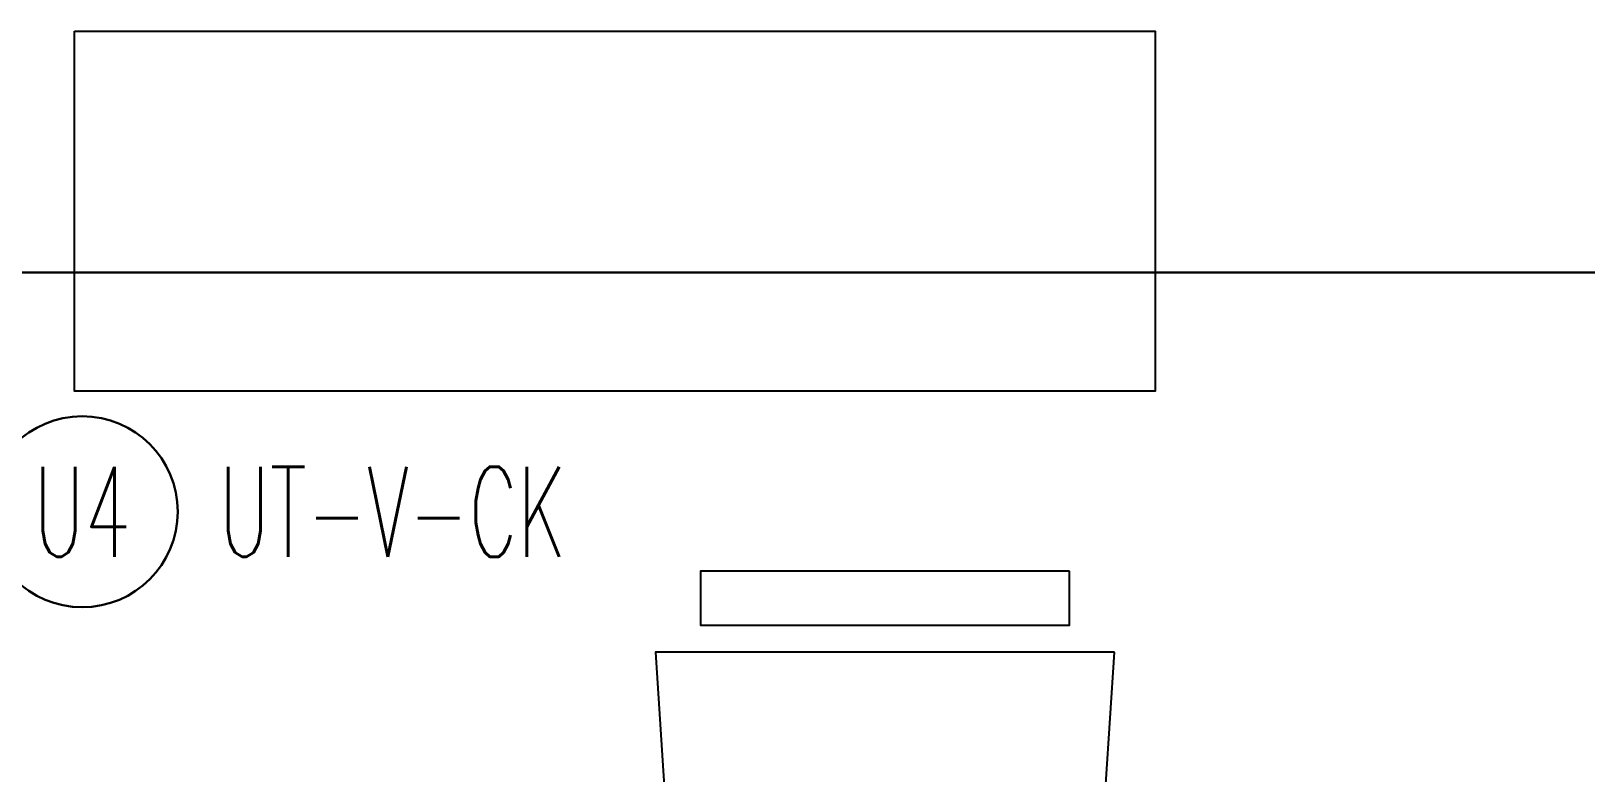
# Model space of a CAD drawing. Extents: x -1439 to 34962, y -872 to 8330.
# Drawn here: x 30782.1 to 30954.8, y 3044.9 to 3127.3 of the extents above; entities that cross this region are included whole.
import ezdxf
from ezdxf.enums import TextEntityAlignment as Align

# ---------------------------------------------------------------- set-up
doc = ezdxf.new("R2010")
doc.units = 0
doc.layers.get('0').update_dxf_attribs({"color": 9, "lineweight": 9})
for name, color, linetype, lineweight in [('05', 9, 'Continuous', 9), ('E-KABLO', 7, 'Continuous', 30), ('E-YAZI', 7, 'Continuous', 30)]:
    doc.layers.add(name, color=color, linetype=linetype, lineweight=lineweight)
doc.styles.add('E-YAZI', font='txttw.shx')

# ---------------------------------------------------------------- blocks, each defined once
blk = doc.blocks.new('m-vw-sandalye')
at = {"lineweight": -3, "ltscale": 0.5}
blk.add_lwpolyline([(-20.5, 0), (20.5, 0), (20.5, -6), (-20.5, -6)], close=True, dxfattribs=at)
blk.add_lwpolyline([(-25.5, -9), (25.5, -9), (23.11, -45.65, -0.395265), (13.13, -55), (-13.13, -55, -0.395265), (-23.11, -45.65)], format="xyb", close=True, dxfattribs=at)
blk = doc.blocks.new('m-vw-çalışma-p-01')
at = {"lineweight": -3, "rotation": 90}
blk.add_blockref('m-vw-sandalye', (-60, 90), dxfattribs=at)
blk = doc.blocks.new('m-çalışma dolap modül')
at = {"lineweight": -3, "ltscale": 0.5}
blk.add_lwpolyline([(0, 40), (120, 40), (120, 0), (0, 0)], close=True, dxfattribs=at)

msp = doc.modelspace()

# ---------------------------------------------------------------- linework, layer by layer
at = {"layer": 'E-KABLO', "color": 4, "ltscale": 40}
msp.add_line((30750.84, 3100.43), (31135.55, 3100.43), dxfattribs=at)
at = {"layer": 'E-KABLO', "color": 7, "linetype": 'Continuous'}
msp.add_circle((30787.82, 3073.87, 0), 10.61, dxfattribs=at)

# ---------------------------------------------------------------- block references
at = {"layer": '05', "lineweight": -3}
msp.add_blockref('m-çalışma dolap modül', (30786.98, 3087.26), dxfattribs=at)
at = {"layer": '05', "lineweight": -3, "xscale": -1, "rotation": 90}
msp.add_blockref('m-vw-çalışma-p-01', (30966.98, 3007.26), dxfattribs=at)

# ---------------------------------------------------------------- texts
at = {"layer": 'E-KABLO', "color": 3, "linetype": 'Continuous', "style": 'E-YAZI', "width": 0.6}
msp.add_text('U4', height=10, dxfattribs=at).set_placement((30787.82, 3073.87, 0), align=Align.MIDDLE_CENTER)
at = {"layer": 'E-YAZI', "color": 3, "style": 'E-YAZI', "width": 0.6}
msp.add_text('UT-V-CK', height=10, dxfattribs=at).set_placement((30803, 3068.87))

doc.saveas('drawing.dxf')
